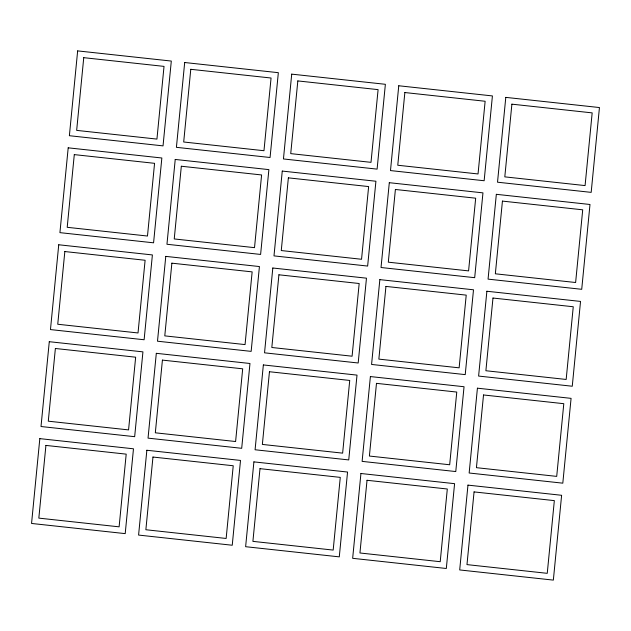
<?xml version="1.0" encoding="UTF-8"?>
<svg xmlns="http://www.w3.org/2000/svg" width="631" height="631" viewBox="0 0 631 631"><rect width="100%" height="100%" fill="white"/><g stroke="black" fill="none" stroke-linecap="round" stroke-linejoin="round"><path stroke-width="0.95" d="M39.824 438.632L31.55 523.454L125.206 533.621L133.48 448.799L39.824 438.632M49.281 341.694L41.007 426.517L134.663 436.684L142.937 351.869L49.281 341.694M58.738 244.765L50.464 329.579L144.12 339.754L152.394 254.932L58.738 244.765M68.195 147.828L59.921 232.642L153.578 242.817L161.851 157.995L68.195 147.828M77.652 50.89L69.378 135.712L163.035 145.879L171.309 61.057L77.652 50.89M45.921 445.415L38.83 518.122L119.109 526.838L126.2 454.139L45.921 445.415M55.378 348.486L48.287 421.185L128.566 429.9L135.657 357.201L55.378 348.486M64.835 251.548L57.744 324.247L138.023 332.963L145.114 260.264L64.835 251.548M74.292 154.611L67.201 227.31L147.48 236.033L154.571 163.326L74.292 154.611M83.749 57.673L76.659 130.38L156.938 139.096L164.028 66.389L83.749 57.673M146.857 450.258L138.583 535.072L232.24 545.239L240.514 460.425L146.857 450.258M156.314 353.321L148.04 438.135L241.697 448.31L249.971 363.488L156.314 353.321M165.772 256.383L157.498 341.205L251.154 351.372L259.428 266.55L165.772 256.383M175.229 159.446L166.955 244.268L260.611 254.435L268.885 169.621L175.229 159.446M184.686 62.516L176.412 147.331L270.068 157.498L278.342 72.683L184.686 62.516M152.962 457.041L145.864 529.74L226.143 538.456L233.233 465.757L152.962 457.041M162.419 360.104L155.321 432.803L235.6 441.526L242.69 368.82L162.419 360.104M171.869 263.166L164.778 335.873L245.057 344.589L252.148 271.882L171.869 263.166M181.326 166.237L174.235 238.936L254.514 247.652L261.605 174.953L181.326 166.237M190.783 69.3L183.692 141.999L263.971 150.714L271.062 78.015L190.783 69.3M253.899 461.876L245.625 546.698L339.281 556.865L347.555 472.043L253.899 461.876M263.356 364.939L255.082 449.761L348.738 459.928L357.012 375.114L263.356 364.939M272.813 268.009L264.531 352.824L358.187 362.991L366.469 278.176L272.813 268.009M282.262 171.072L273.988 255.886L367.644 266.061L375.918 181.239L282.262 171.072M291.719 74.135L283.445 158.957L377.101 169.124L385.375 84.302L291.719 74.135M259.996 468.659L252.905 541.366L333.176 550.082L340.275 477.375L259.996 468.659M269.453 371.73L262.362 444.429L342.633 453.145L349.732 380.446L269.453 371.73M278.91 274.793L271.819 347.492L352.09 356.207L359.181 283.508L278.91 274.793M288.367 177.855L281.268 250.554L361.547 259.27L368.638 186.571L288.367 177.855M297.824 80.918L290.725 153.625L371.004 162.341L378.095 89.634L297.824 80.918M360.932 473.502L352.658 558.317L446.314 568.484L454.588 483.669L360.932 473.502M370.389 376.565L362.115 461.379L455.771 471.554L464.045 386.732L370.389 376.565M379.846 279.628L371.572 364.45L465.228 374.617L473.502 289.795L379.846 279.628M389.303 182.69L381.029 267.512L474.686 277.679L482.96 192.865L389.303 182.69M398.76 85.761L390.486 170.575L484.143 180.742L492.417 95.928L398.76 85.761M367.029 480.286L359.938 552.985L440.217 561.7L447.308 489.001L367.029 480.286M376.486 383.348L369.395 456.047L449.674 464.763L456.765 392.064L376.486 383.348M385.943 286.411L378.852 359.118L459.131 367.834L466.222 295.127L385.943 286.411M395.4 189.474L388.31 262.18L468.581 270.896L475.679 198.197L395.4 189.474M404.857 92.544L397.767 165.243L478.038 173.959L485.136 101.26L404.857 92.544M467.965 485.121L459.691 569.943L553.348 580.11L561.622 495.288L467.965 485.121M477.422 388.183L469.148 473.005L562.805 483.172L571.079 398.358L477.422 388.183M486.88 291.246L478.606 376.068L572.262 386.235L580.536 301.421L486.88 291.246M496.337 194.316L488.063 279.131L581.719 289.306L589.993 204.483L496.337 194.316M505.794 97.379L497.52 182.201L591.176 192.368L599.45 107.546L505.794 97.379M474.062 491.904L466.972 564.611L547.251 573.327L554.341 500.62L474.062 491.904M483.52 394.967L476.429 467.674L556.708 476.389L563.798 403.69L483.52 394.967M492.977 298.037L485.886 370.736L566.165 379.452L573.256 306.753L492.977 298.037M502.434 201.1L495.343 273.799L575.622 282.514L582.713 209.815L502.434 201.1M511.891 104.162L504.8 176.861L585.079 185.585L592.17 112.878L511.891 104.162"/></g></svg>
